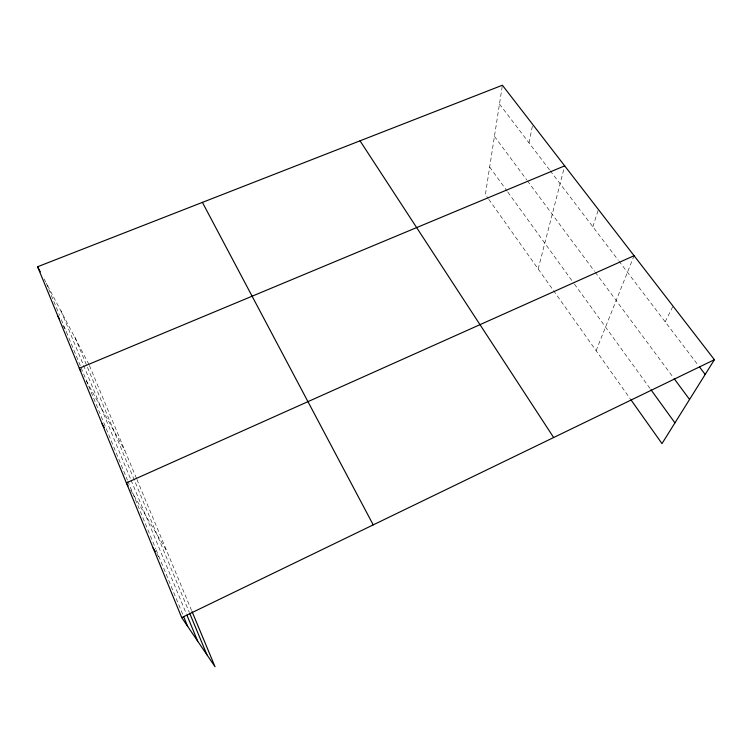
<?xml version="1.0" encoding="UTF-8"?>
<svg xmlns="http://www.w3.org/2000/svg" width="752" height="752" viewBox="0 0 752 752"><rect width="100%" height="100%" fill="white"/><g stroke="black" fill="none" stroke-linecap="round" stroke-linejoin="round"><path stroke-width="0.56" stroke-dasharray="3.76 2.82" d="M502.233 86.339L485.397 194.542L488.114 198.378M529.004 142.861L532.726 124.484M538.169 268.981L564.686 165.863M592.858 226.794L598.423 209.535M596.092 350.676L634.086 255.708M665.182 321.847L673.021 306.13M499.478 104.049L549.496 169.792M550.201 170.723L618.276 260.201M618.99 261.132L698.176 365.209M494.449 136.366L526.757 179.935M527.443 180.865L594.531 271.322M595.236 272.271L673.491 377.795M489.674 167.038L507.168 191.196M507.844 192.127L573.729 283.119M574.425 284.068L650.273 388.812M488.791 199.336L630.223 398.804M156.698 553.698L159.706 558.501M130.566 489.956L166.869 551.244M86.254 380.832L124.982 450.805M62.848 325.287L66.195 331.472M44.086 278.964L45.703 282.019M88.98 364.476L46.248 283.034L59.549 315.323M89.422 365.557L136.507 478.441M136.949 479.503L191.628 610.596M74.843 336.924L189.184 612.072M60.978 310.802L83.096 364.241M83.538 365.312L130.622 479.099M131.064 480.161L186.505 614.14M61.316 319.628L68.394 336.811M68.836 337.883L80.718 366.732M81.16 367.803L127.379 480.011M127.821 481.083L155.72 548.819M156.162 549.891L183.234 615.615"/><path stroke-width="1.13" d="M192.08 611.677L215.053 666.77L181.702 617.599L37.6 266.744L502.402 85.23L714.4 359.7L661.986 443.614L630.9 399.763M181.702 617.599L714.4 359.7M634.086 255.708L126.383 482.897L128.169 485.924M564.686 165.863L79.298 368.264L80.896 371.159M699.576 367.061L705.188 374.44M674.196 378.735L689.565 399.462M650.959 389.762L674.939 422.878M360.029 140.831L553.651 437.523M153.088 547.935L155.495 551.78M102.103 423.79L104.284 427.615M57.838 316.009L59.502 319.102M202.41 202.382L373.218 524.887M37.6 266.744L40.298 271.839M189.626 613.143L206.95 654.813M186.957 615.221L197.682 641.165M183.676 616.696L187.671 626.397"/></g></svg>
